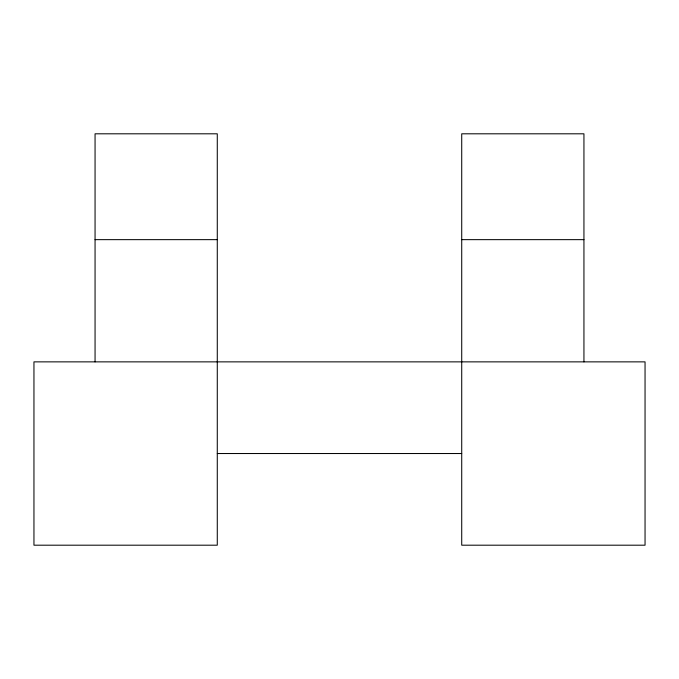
<?xml version="1.0" encoding="UTF-8"?>
<svg xmlns="http://www.w3.org/2000/svg" width="679" height="679" viewBox="0 0 679 679"><rect width="100%" height="100%" fill="white"/><g stroke="black" fill="none" stroke-linecap="round" stroke-linejoin="round"><path stroke-width="1.02" d="M95.06 239.645L217.28 239.645M461.72 239.645L583.94 239.645M217.28 453.53L461.72 453.53M583.94 361.865L583.94 133.805L461.72 133.805L461.72 545.195L645.05 545.195L645.05 361.865L33.95 361.865L33.95 545.195L217.28 545.195L217.28 133.805L95.06 133.805L95.06 361.865"/></g></svg>
